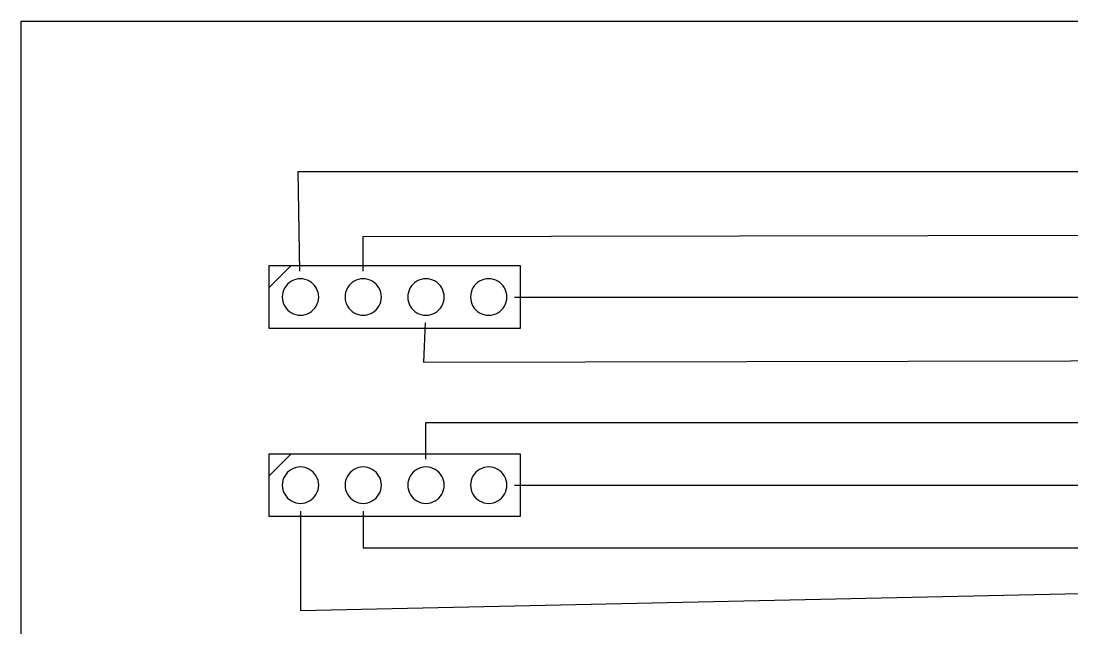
# Model space of a CAD drawing. Extents: x 0 to 121, y 0 to 57.
# Drawn here: x 0.1 to 42.64, y 32.19 to 56.77 of the extents above; entities that cross this region are included whole.
import ezdxf

# ---------------------------------------------------------------- set-up
doc = ezdxf.new("R2010")
doc.units = 0
doc.layers.get('0').update_dxf_attribs({"linetype": 'CONTINUOUS'})

msp = doc.modelspace()

# ---------------------------------------------------------------- linework, layer by layer
at = {"color": 7}
for points in [[(0.1016, 56.769), (120.796756, 56.769), (120.796756, 0.1016), (0.1016, 0.1016), (0.1016, 56.769), (120.796756, 56.769), (120.796756, 0.1016), (0.1016, 0.1016)], [(0.1016, 56.769), (120.796756, 56.769), (120.796756, 0.1016), (0.1016, 0.1016)], [(10.144196, 46.862506), (20.304196, 46.862506), (20.304196, 44.322506), (10.144196, 44.322506)], [(11.414196, 44.855906)], [(11.414196, 44.855906)], [(11.414196, 44.855906)], [(11.414196, 44.855906)], [(13.954196, 44.855906)], [(13.954196, 44.855906)], [(13.954196, 44.855906)], [(13.954196, 44.855906)], [(16.494196, 44.855906)], [(16.494196, 44.855906)], [(16.494196, 44.855906)], [(16.494196, 44.855906)], [(19.034196, 44.855906)], [(19.034196, 44.855906)], [(19.034196, 44.855906)], [(19.034196, 44.855906)], [(10.144196, 39.242506), (20.304196, 39.242506), (20.304196, 36.702506), (10.144196, 36.702506)], [(11.414196, 37.235906)], [(11.414196, 37.235906)], [(11.414196, 37.235906)], [(11.414196, 37.235906)], [(13.954196, 37.235906)], [(13.954196, 37.235906)], [(13.954196, 37.235906)], [(13.954196, 37.235906)], [(16.494196, 37.235906)], [(16.494196, 37.235906)], [(16.494196, 37.235906)], [(16.494196, 37.235906)], [(19.034196, 37.235906)], [(19.034196, 37.235906)], [(19.034196, 37.235906)], [(19.034196, 37.235906)]]:
    msp.add_lwpolyline(points, close=True, dxfattribs=at)
for points in [[(11.394793, 46.639374), (11.32011, 50.672506)], [(11.320145, 50.672506), (69.834125, 50.672506), (69.834125, 25.272506), (65.801169, 25.272506)], [(13.954196, 48.038456), (67.294125, 48.132541)], [(13.954196, 46.639551), (13.954196, 48.038456)], [(11.033196, 46.862506), (10.144196, 45.973506)], [(20.08124, 45.592506), (64.754125, 45.592506)], [(16.456836, 44.546132), (16.40011, 42.958456)], [(16.400145, 42.958456), (62.214125, 43.052506)], [(16.494196, 40.512506), (57.040286, 40.512506)], [(16.494196, 39.019551), (16.494196, 40.512506)], [(11.033196, 39.242506), (10.144196, 38.353506)], [(20.08124, 37.972506), (57.134125, 37.972506)], [(11.414196, 36.925462), (11.414196, 32.892506)], [(13.954196, 36.925462), (13.954196, 35.432506)], [(13.954196, 35.432506), (54.594125, 35.432506)], [(11.414196, 32.892506), (49.796347, 33.739173)]]:
    msp.add_lwpolyline(points, dxfattribs=at)
for points in [[(10.776281, 45.960806), (10.6447, 45.732901), (10.6447, 45.452111), (10.776281, 45.224206)], [(10.776281, 45.960806), (10.6447, 45.732901), (10.6447, 45.452111), (10.776281, 45.224206)], [(10.776281, 45.960806), (10.6447, 45.732901), (10.6447, 45.452111), (10.776281, 45.224206)], [(10.776281, 45.960806), (10.6447, 45.732901), (10.6447, 45.452111), (10.776281, 45.224206)], [(11.414196, 46.329106), (11.151034, 46.329106), (10.907862, 46.188711), (10.776281, 45.960806)], [(11.414196, 46.329106), (11.151034, 46.329106), (10.907862, 46.188711), (10.776281, 45.960806)], [(11.414196, 46.329106), (11.151034, 46.329106), (10.907862, 46.188711), (10.776281, 45.960806)], [(11.414196, 46.329106), (11.151034, 46.329106), (10.907862, 46.188711), (10.776281, 45.960806)], [(12.05211, 45.960806), (11.920529, 46.188711), (11.677357, 46.329106), (11.414196, 46.329106)], [(12.05211, 45.960806), (11.920529, 46.188711), (11.677357, 46.329106), (11.414196, 46.329106)], [(12.05211, 45.960806), (11.920529, 46.188711), (11.677357, 46.329106), (11.414196, 46.329106)], [(12.05211, 45.960806), (11.920529, 46.188711), (11.677357, 46.329106), (11.414196, 46.329106)], [(12.05211, 45.224206), (12.183691, 45.452111), (12.183691, 45.732901), (12.05211, 45.960806)], [(12.05211, 45.224206), (12.183691, 45.452111), (12.183691, 45.732901), (12.05211, 45.960806)], [(12.05211, 45.224206), (12.183691, 45.452111), (12.183691, 45.732901), (12.05211, 45.960806)], [(12.05211, 45.224206), (12.183691, 45.452111), (12.183691, 45.732901), (12.05211, 45.960806)], [(13.316281, 45.960806), (13.1847, 45.732901), (13.1847, 45.452111), (13.316281, 45.224206)], [(13.316281, 45.960806), (13.1847, 45.732901), (13.1847, 45.452111), (13.316281, 45.224206)], [(13.316281, 45.960806), (13.1847, 45.732901), (13.1847, 45.452111), (13.316281, 45.224206)], [(13.316281, 45.960806), (13.1847, 45.732901), (13.1847, 45.452111), (13.316281, 45.224206)], [(13.954196, 46.329106), (13.691034, 46.329106), (13.447862, 46.188711), (13.316281, 45.960806)], [(13.954196, 46.329106), (13.691034, 46.329106), (13.447862, 46.188711), (13.316281, 45.960806)], [(13.954196, 46.329106), (13.691034, 46.329106), (13.447862, 46.188711), (13.316281, 45.960806)], [(13.954196, 46.329106), (13.691034, 46.329106), (13.447862, 46.188711), (13.316281, 45.960806)], [(14.59211, 45.960806), (14.460529, 46.188711), (14.217357, 46.329106), (13.954196, 46.329106)], [(14.59211, 45.960806), (14.460529, 46.188711), (14.217357, 46.329106), (13.954196, 46.329106)], [(14.59211, 45.960806), (14.460529, 46.188711), (14.217357, 46.329106), (13.954196, 46.329106)], [(14.59211, 45.960806), (14.460529, 46.188711), (14.217357, 46.329106), (13.954196, 46.329106)], [(14.59211, 45.224206), (14.723691, 45.452111), (14.723691, 45.732901), (14.59211, 45.960806)], [(14.59211, 45.224206), (14.723691, 45.452111), (14.723691, 45.732901), (14.59211, 45.960806)], [(14.59211, 45.224206), (14.723691, 45.452111), (14.723691, 45.732901), (14.59211, 45.960806)], [(14.59211, 45.224206), (14.723691, 45.452111), (14.723691, 45.732901), (14.59211, 45.960806)], [(15.856281, 45.960806), (15.7247, 45.732901), (15.7247, 45.452111), (15.856281, 45.224206)], [(15.856281, 45.960806), (15.7247, 45.732901), (15.7247, 45.452111), (15.856281, 45.224206)], [(15.856281, 45.960806), (15.7247, 45.732901), (15.7247, 45.452111), (15.856281, 45.224206)], [(15.856281, 45.960806), (15.7247, 45.732901), (15.7247, 45.452111), (15.856281, 45.224206)], [(16.494196, 46.329106), (16.231034, 46.329106), (15.987862, 46.188711), (15.856281, 45.960806)], [(16.494196, 46.329106), (16.231034, 46.329106), (15.987862, 46.188711), (15.856281, 45.960806)], [(16.494196, 46.329106), (16.231034, 46.329106), (15.987862, 46.188711), (15.856281, 45.960806)], [(16.494196, 46.329106), (16.231034, 46.329106), (15.987862, 46.188711), (15.856281, 45.960806)], [(17.13211, 45.960806), (17.000529, 46.188711), (16.757357, 46.329106), (16.494196, 46.329106)], [(17.13211, 45.960806), (17.000529, 46.188711), (16.757357, 46.329106), (16.494196, 46.329106)], [(17.13211, 45.960806), (17.000529, 46.188711), (16.757357, 46.329106), (16.494196, 46.329106)], [(17.13211, 45.960806), (17.000529, 46.188711), (16.757357, 46.329106), (16.494196, 46.329106)], [(17.13211, 45.224206), (17.263691, 45.452111), (17.263691, 45.732901), (17.13211, 45.960806)], [(17.13211, 45.224206), (17.263691, 45.452111), (17.263691, 45.732901), (17.13211, 45.960806)], [(17.13211, 45.224206), (17.263691, 45.452111), (17.263691, 45.732901), (17.13211, 45.960806)], [(17.13211, 45.224206), (17.263691, 45.452111), (17.263691, 45.732901), (17.13211, 45.960806)], [(18.396281, 45.960806), (18.2647, 45.732901), (18.2647, 45.452111), (18.396281, 45.224206)], [(18.396281, 45.960806), (18.2647, 45.732901), (18.2647, 45.452111), (18.396281, 45.224206)], [(18.396281, 45.960806), (18.2647, 45.732901), (18.2647, 45.452111), (18.396281, 45.224206)], [(18.396281, 45.960806), (18.2647, 45.732901), (18.2647, 45.452111), (18.396281, 45.224206)], [(19.034196, 46.329106), (18.771034, 46.329106), (18.527862, 46.188711), (18.396281, 45.960806)], [(19.034196, 46.329106), (18.771034, 46.329106), (18.527862, 46.188711), (18.396281, 45.960806)], [(19.034196, 46.329106), (18.771034, 46.329106), (18.527862, 46.188711), (18.396281, 45.960806)], [(19.034196, 46.329106), (18.771034, 46.329106), (18.527862, 46.188711), (18.396281, 45.960806)], [(19.67211, 45.960806), (19.540529, 46.188711), (19.297357, 46.329106), (19.034196, 46.329106)], [(19.67211, 45.960806), (19.540529, 46.188711), (19.297357, 46.329106), (19.034196, 46.329106)], [(19.67211, 45.960806), (19.540529, 46.188711), (19.297357, 46.329106), (19.034196, 46.329106)], [(19.67211, 45.960806), (19.540529, 46.188711), (19.297357, 46.329106), (19.034196, 46.329106)], [(19.67211, 45.224206), (19.803691, 45.452111), (19.803691, 45.732901), (19.67211, 45.960806)], [(19.67211, 45.224206), (19.803691, 45.452111), (19.803691, 45.732901), (19.67211, 45.960806)], [(19.67211, 45.224206), (19.803691, 45.452111), (19.803691, 45.732901), (19.67211, 45.960806)], [(19.67211, 45.224206), (19.803691, 45.452111), (19.803691, 45.732901), (19.67211, 45.960806)], [(10.776281, 45.224206), (10.907862, 44.996301), (11.151034, 44.855906), (11.414196, 44.855906)], [(10.776281, 45.224206), (10.907862, 44.996301), (11.151034, 44.855906), (11.414196, 44.855906)], [(10.776281, 45.224206), (10.907862, 44.996301), (11.151034, 44.855906), (11.414196, 44.855906)], [(10.776281, 45.224206), (10.907862, 44.996301), (11.151034, 44.855906), (11.414196, 44.855906)], [(11.414196, 44.855906), (11.677357, 44.855906), (11.920529, 44.996301), (12.05211, 45.224206)], [(11.414196, 44.855906), (11.677357, 44.855906), (11.920529, 44.996301), (12.05211, 45.224206)], [(11.414196, 44.855906), (11.677357, 44.855906), (11.920529, 44.996301), (12.05211, 45.224206)], [(11.414196, 44.855906), (11.677357, 44.855906), (11.920529, 44.996301), (12.05211, 45.224206)], [(13.316281, 45.224206), (13.447862, 44.996301), (13.691034, 44.855906), (13.954196, 44.855906)], [(13.316281, 45.224206), (13.447862, 44.996301), (13.691034, 44.855906), (13.954196, 44.855906)], [(13.316281, 45.224206), (13.447862, 44.996301), (13.691034, 44.855906), (13.954196, 44.855906)], [(13.316281, 45.224206), (13.447862, 44.996301), (13.691034, 44.855906), (13.954196, 44.855906)], [(13.954196, 44.855906), (14.217357, 44.855906), (14.460529, 44.996301), (14.59211, 45.224206)], [(13.954196, 44.855906), (14.217357, 44.855906), (14.460529, 44.996301), (14.59211, 45.224206)], [(13.954196, 44.855906), (14.217357, 44.855906), (14.460529, 44.996301), (14.59211, 45.224206)], [(13.954196, 44.855906), (14.217357, 44.855906), (14.460529, 44.996301), (14.59211, 45.224206)], [(15.856281, 45.224206), (15.987862, 44.996301), (16.231034, 44.855906), (16.494196, 44.855906)], [(15.856281, 45.224206), (15.987862, 44.996301), (16.231034, 44.855906), (16.494196, 44.855906)], [(15.856281, 45.224206), (15.987862, 44.996301), (16.231034, 44.855906), (16.494196, 44.855906)], [(15.856281, 45.224206), (15.987862, 44.996301), (16.231034, 44.855906), (16.494196, 44.855906)], [(16.494196, 44.855906), (16.757357, 44.855906), (17.000529, 44.996301), (17.13211, 45.224206)], [(16.494196, 44.855906), (16.757357, 44.855906), (17.000529, 44.996301), (17.13211, 45.224206)], [(16.494196, 44.855906), (16.757357, 44.855906), (17.000529, 44.996301), (17.13211, 45.224206)], [(16.494196, 44.855906), (16.757357, 44.855906), (17.000529, 44.996301), (17.13211, 45.224206)], [(18.396281, 45.224206), (18.527862, 44.996301), (18.771034, 44.855906), (19.034196, 44.855906)], [(18.396281, 45.224206), (18.527862, 44.996301), (18.771034, 44.855906), (19.034196, 44.855906)], [(18.396281, 45.224206), (18.527862, 44.996301), (18.771034, 44.855906), (19.034196, 44.855906)], [(18.396281, 45.224206), (18.527862, 44.996301), (18.771034, 44.855906), (19.034196, 44.855906)], [(19.034196, 44.855906), (19.297357, 44.855906), (19.540529, 44.996301), (19.67211, 45.224206)], [(19.034196, 44.855906), (19.297357, 44.855906), (19.540529, 44.996301), (19.67211, 45.224206)], [(19.034196, 44.855906), (19.297357, 44.855906), (19.540529, 44.996301), (19.67211, 45.224206)], [(19.034196, 44.855906), (19.297357, 44.855906), (19.540529, 44.996301), (19.67211, 45.224206)], [(10.776281, 38.340806), (10.6447, 38.112901), (10.6447, 37.832111), (10.776281, 37.604206)], [(10.776281, 38.340806), (10.6447, 38.112901), (10.6447, 37.832111), (10.776281, 37.604206)], [(10.776281, 38.340806), (10.6447, 38.112901), (10.6447, 37.832111), (10.776281, 37.604206)], [(10.776281, 38.340806), (10.6447, 38.112901), (10.6447, 37.832111), (10.776281, 37.604206)], [(11.414196, 38.709106), (11.151034, 38.709106), (10.907862, 38.568711), (10.776281, 38.340806)], [(11.414196, 38.709106), (11.151034, 38.709106), (10.907862, 38.568711), (10.776281, 38.340806)], [(11.414196, 38.709106), (11.151034, 38.709106), (10.907862, 38.568711), (10.776281, 38.340806)], [(11.414196, 38.709106), (11.151034, 38.709106), (10.907862, 38.568711), (10.776281, 38.340806)], [(12.05211, 38.340806), (11.920529, 38.568711), (11.677357, 38.709106), (11.414196, 38.709106)], [(12.05211, 38.340806), (11.920529, 38.568711), (11.677357, 38.709106), (11.414196, 38.709106)], [(12.05211, 38.340806), (11.920529, 38.568711), (11.677357, 38.709106), (11.414196, 38.709106)], [(12.05211, 38.340806), (11.920529, 38.568711), (11.677357, 38.709106), (11.414196, 38.709106)], [(12.05211, 37.604206), (12.183691, 37.832111), (12.183691, 38.112901), (12.05211, 38.340806)], [(12.05211, 37.604206), (12.183691, 37.832111), (12.183691, 38.112901), (12.05211, 38.340806)], [(12.05211, 37.604206), (12.183691, 37.832111), (12.183691, 38.112901), (12.05211, 38.340806)], [(12.05211, 37.604206), (12.183691, 37.832111), (12.183691, 38.112901), (12.05211, 38.340806)], [(13.316281, 38.340806), (13.1847, 38.112901), (13.1847, 37.832111), (13.316281, 37.604206)], [(13.316281, 38.340806), (13.1847, 38.112901), (13.1847, 37.832111), (13.316281, 37.604206)], [(13.316281, 38.340806), (13.1847, 38.112901), (13.1847, 37.832111), (13.316281, 37.604206)], [(13.316281, 38.340806), (13.1847, 38.112901), (13.1847, 37.832111), (13.316281, 37.604206)], [(13.954196, 38.709106), (13.691034, 38.709106), (13.447862, 38.568711), (13.316281, 38.340806)], [(13.954196, 38.709106), (13.691034, 38.709106), (13.447862, 38.568711), (13.316281, 38.340806)], [(13.954196, 38.709106), (13.691034, 38.709106), (13.447862, 38.568711), (13.316281, 38.340806)], [(13.954196, 38.709106), (13.691034, 38.709106), (13.447862, 38.568711), (13.316281, 38.340806)], [(14.59211, 38.340806), (14.460529, 38.568711), (14.217357, 38.709106), (13.954196, 38.709106)], [(14.59211, 38.340806), (14.460529, 38.568711), (14.217357, 38.709106), (13.954196, 38.709106)], [(14.59211, 38.340806), (14.460529, 38.568711), (14.217357, 38.709106), (13.954196, 38.709106)], [(14.59211, 38.340806), (14.460529, 38.568711), (14.217357, 38.709106), (13.954196, 38.709106)], [(14.59211, 37.604206), (14.723691, 37.832111), (14.723691, 38.112901), (14.59211, 38.340806)], [(14.59211, 37.604206), (14.723691, 37.832111), (14.723691, 38.112901), (14.59211, 38.340806)], [(14.59211, 37.604206), (14.723691, 37.832111), (14.723691, 38.112901), (14.59211, 38.340806)], [(14.59211, 37.604206), (14.723691, 37.832111), (14.723691, 38.112901), (14.59211, 38.340806)], [(15.856281, 38.340806), (15.7247, 38.112901), (15.7247, 37.832111), (15.856281, 37.604206)], [(15.856281, 38.340806), (15.7247, 38.112901), (15.7247, 37.832111), (15.856281, 37.604206)], [(15.856281, 38.340806), (15.7247, 38.112901), (15.7247, 37.832111), (15.856281, 37.604206)], [(15.856281, 38.340806), (15.7247, 38.112901), (15.7247, 37.832111), (15.856281, 37.604206)], [(16.494196, 38.709106), (16.231034, 38.709106), (15.987862, 38.568711), (15.856281, 38.340806)], [(16.494196, 38.709106), (16.231034, 38.709106), (15.987862, 38.568711), (15.856281, 38.340806)], [(16.494196, 38.709106), (16.231034, 38.709106), (15.987862, 38.568711), (15.856281, 38.340806)], [(16.494196, 38.709106), (16.231034, 38.709106), (15.987862, 38.568711), (15.856281, 38.340806)], [(17.13211, 38.340806), (17.000529, 38.568711), (16.757357, 38.709106), (16.494196, 38.709106)], [(17.13211, 38.340806), (17.000529, 38.568711), (16.757357, 38.709106), (16.494196, 38.709106)], [(17.13211, 38.340806), (17.000529, 38.568711), (16.757357, 38.709106), (16.494196, 38.709106)], [(17.13211, 38.340806), (17.000529, 38.568711), (16.757357, 38.709106), (16.494196, 38.709106)], [(17.13211, 37.604206), (17.263691, 37.832111), (17.263691, 38.112901), (17.13211, 38.340806)], [(17.13211, 37.604206), (17.263691, 37.832111), (17.263691, 38.112901), (17.13211, 38.340806)], [(17.13211, 37.604206), (17.263691, 37.832111), (17.263691, 38.112901), (17.13211, 38.340806)], [(17.13211, 37.604206), (17.263691, 37.832111), (17.263691, 38.112901), (17.13211, 38.340806)], [(18.396281, 38.340806), (18.2647, 38.112901), (18.2647, 37.832111), (18.396281, 37.604206)], [(18.396281, 38.340806), (18.2647, 38.112901), (18.2647, 37.832111), (18.396281, 37.604206)], [(18.396281, 38.340806), (18.2647, 38.112901), (18.2647, 37.832111), (18.396281, 37.604206)], [(18.396281, 38.340806), (18.2647, 38.112901), (18.2647, 37.832111), (18.396281, 37.604206)], [(19.034196, 38.709106), (18.771034, 38.709106), (18.527862, 38.568711), (18.396281, 38.340806)], [(19.034196, 38.709106), (18.771034, 38.709106), (18.527862, 38.568711), (18.396281, 38.340806)], [(19.034196, 38.709106), (18.771034, 38.709106), (18.527862, 38.568711), (18.396281, 38.340806)], [(19.034196, 38.709106), (18.771034, 38.709106), (18.527862, 38.568711), (18.396281, 38.340806)], [(19.67211, 38.340806), (19.540529, 38.568711), (19.297357, 38.709106), (19.034196, 38.709106)], [(19.67211, 38.340806), (19.540529, 38.568711), (19.297357, 38.709106), (19.034196, 38.709106)], [(19.67211, 38.340806), (19.540529, 38.568711), (19.297357, 38.709106), (19.034196, 38.709106)], [(19.67211, 38.340806), (19.540529, 38.568711), (19.297357, 38.709106), (19.034196, 38.709106)], [(19.67211, 37.604206), (19.803691, 37.832111), (19.803691, 38.112901), (19.67211, 38.340806)], [(19.67211, 37.604206), (19.803691, 37.832111), (19.803691, 38.112901), (19.67211, 38.340806)], [(19.67211, 37.604206), (19.803691, 37.832111), (19.803691, 38.112901), (19.67211, 38.340806)], [(19.67211, 37.604206), (19.803691, 37.832111), (19.803691, 38.112901), (19.67211, 38.340806)], [(10.776281, 37.604206), (10.907862, 37.376301), (11.151034, 37.235906), (11.414196, 37.235906)], [(10.776281, 37.604206), (10.907862, 37.376301), (11.151034, 37.235906), (11.414196, 37.235906)], [(10.776281, 37.604206), (10.907862, 37.376301), (11.151034, 37.235906), (11.414196, 37.235906)], [(10.776281, 37.604206), (10.907862, 37.376301), (11.151034, 37.235906), (11.414196, 37.235906)], [(11.414196, 37.235906), (11.677357, 37.235906), (11.920529, 37.376301), (12.05211, 37.604206)], [(11.414196, 37.235906), (11.677357, 37.235906), (11.920529, 37.376301), (12.05211, 37.604206)], [(11.414196, 37.235906), (11.677357, 37.235906), (11.920529, 37.376301), (12.05211, 37.604206)], [(11.414196, 37.235906), (11.677357, 37.235906), (11.920529, 37.376301), (12.05211, 37.604206)], [(13.316281, 37.604206), (13.447862, 37.376301), (13.691034, 37.235906), (13.954196, 37.235906)], [(13.316281, 37.604206), (13.447862, 37.376301), (13.691034, 37.235906), (13.954196, 37.235906)], [(13.316281, 37.604206), (13.447862, 37.376301), (13.691034, 37.235906), (13.954196, 37.235906)], [(13.316281, 37.604206), (13.447862, 37.376301), (13.691034, 37.235906), (13.954196, 37.235906)], [(13.954196, 37.235906), (14.217357, 37.235906), (14.460529, 37.376301), (14.59211, 37.604206)], [(13.954196, 37.235906), (14.217357, 37.235906), (14.460529, 37.376301), (14.59211, 37.604206)], [(13.954196, 37.235906), (14.217357, 37.235906), (14.460529, 37.376301), (14.59211, 37.604206)], [(13.954196, 37.235906), (14.217357, 37.235906), (14.460529, 37.376301), (14.59211, 37.604206)], [(15.856281, 37.604206), (15.987862, 37.376301), (16.231034, 37.235906), (16.494196, 37.235906)], [(15.856281, 37.604206), (15.987862, 37.376301), (16.231034, 37.235906), (16.494196, 37.235906)], [(15.856281, 37.604206), (15.987862, 37.376301), (16.231034, 37.235906), (16.494196, 37.235906)], [(15.856281, 37.604206), (15.987862, 37.376301), (16.231034, 37.235906), (16.494196, 37.235906)], [(16.494196, 37.235906), (16.757357, 37.235906), (17.000529, 37.376301), (17.13211, 37.604206)], [(16.494196, 37.235906), (16.757357, 37.235906), (17.000529, 37.376301), (17.13211, 37.604206)], [(16.494196, 37.235906), (16.757357, 37.235906), (17.000529, 37.376301), (17.13211, 37.604206)], [(16.494196, 37.235906), (16.757357, 37.235906), (17.000529, 37.376301), (17.13211, 37.604206)], [(18.396281, 37.604206), (18.527862, 37.376301), (18.771034, 37.235906), (19.034196, 37.235906)], [(18.396281, 37.604206), (18.527862, 37.376301), (18.771034, 37.235906), (19.034196, 37.235906)], [(18.396281, 37.604206), (18.527862, 37.376301), (18.771034, 37.235906), (19.034196, 37.235906)], [(18.396281, 37.604206), (18.527862, 37.376301), (18.771034, 37.235906), (19.034196, 37.235906)], [(19.034196, 37.235906), (19.297357, 37.235906), (19.540529, 37.376301), (19.67211, 37.604206)], [(19.034196, 37.235906), (19.297357, 37.235906), (19.540529, 37.376301), (19.67211, 37.604206)], [(19.034196, 37.235906), (19.297357, 37.235906), (19.540529, 37.376301), (19.67211, 37.604206)], [(19.034196, 37.235906), (19.297357, 37.235906), (19.540529, 37.376301), (19.67211, 37.604206)]]:
    msp.add_open_spline(points, degree=3, dxfattribs=at)

doc.saveas('drawing.dxf')
